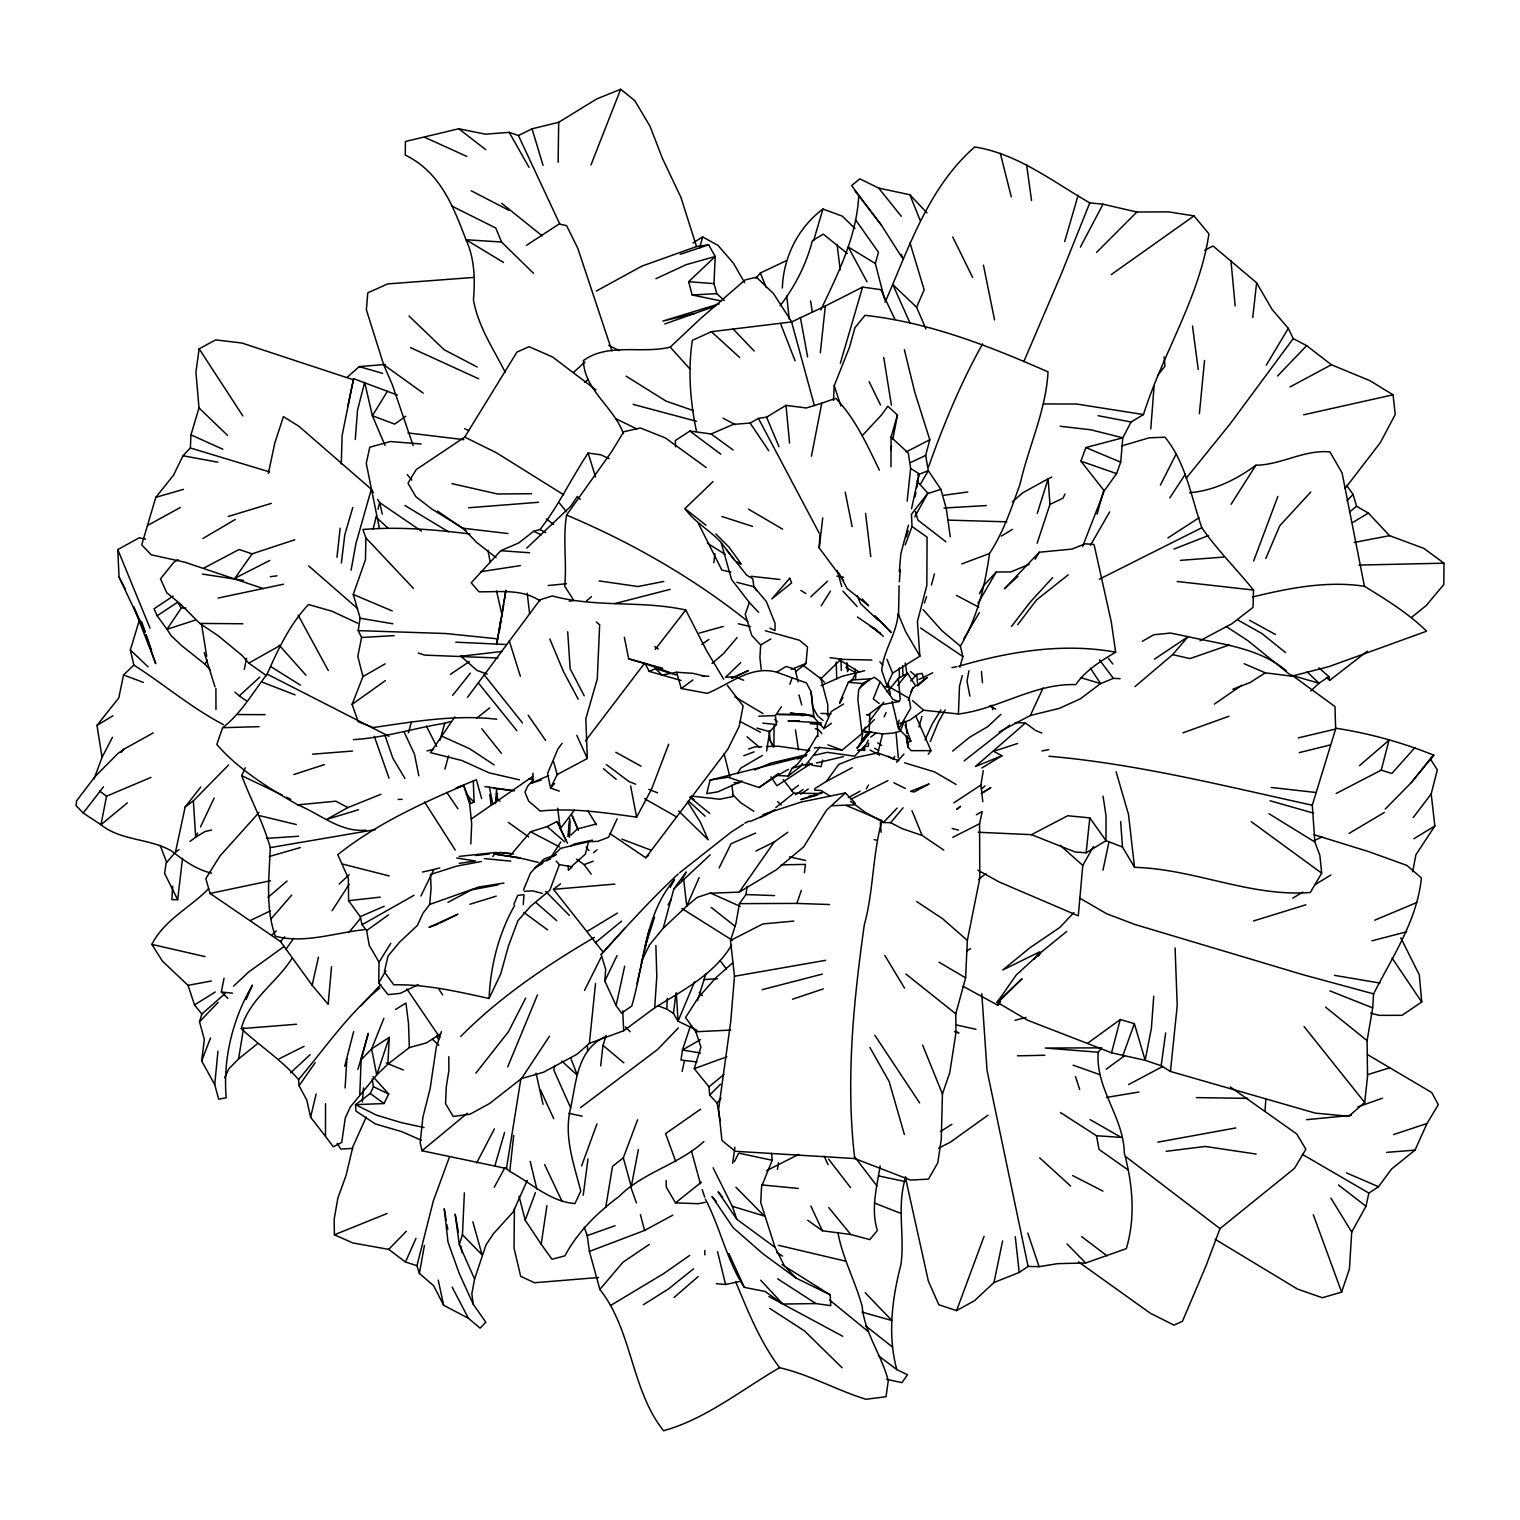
<?xml version="1.0" encoding="UTF-8"?>
<svg xmlns="http://www.w3.org/2000/svg" width="1520" height="1520" viewBox="0 0 1520 1520"><rect width="100%" height="100%" fill="white"/><g stroke="black" fill="none" stroke-linecap="round" stroke-linejoin="round"><path stroke-width="1.5" d="M440.306 1034.037L426.417 1042.91L409.336 1047.584L387.866 1064.152L376.713 1074.963L350.284 1107.035L345.268 1118.036L341.734 1142.432L333.317 1146.802L325.489 1136.333L325.527 1103.767M890.967 466.792L891.062 437.095L897.446 415.017L887.851 406.22L881.505 414.96L862.125 435.784M827.697 716.129L827.773 704.615L820.914 678.737L804.156 666.121M1265.02 1110.702L1265.856 1099.188M569.43 834.879L569.544 820.724M558.106 162.26L558.695 122.303L596.619 98.99L620.673 89.262L634.733 100.567L650.009 126.236L662.302 158.08L680.941 197.448L696.54 246.563L708.662 244.815L715.217 256.5L714.001 283.632L716.794 293.626L724.318 300.561M774.098 725.705L773.87 746.966L770.241 740.506L769.196 730.968M1346.587 485.279L1353.066 494.437L1356.581 506.255L1368.361 513.076L1389.565 535.667L1423.898 548.397L1444 563.198L1443.791 584.554L1426.197 605.549L1411.814 617.158M898.548 615.543L899.08 585.751M912.646 700.701L923.59 710.201L958.417 714.001L959.481 686.299L962.293 675.64M418.247 984.58L400.254 993.358L388.037 994.631L378.746 982.908L379.05 962.198L390.754 943.312M840.978 659.452L841.32 670.51M569.468 837.33L569.753 818.71L567.891 836.589M469.965 533.995C434.625 529.549 398.373 526.509 362.9 529.511L365.883 537.909L365.484 559.569L353.248 594.453L360.145 618.222L358.207 630.629L361.589 637.469L357.808 656.355L362.957 676.59L352.089 704.349L358.169 721.715L373.312 727.548C414.181 721.601 455.373 714.362 496.793 719.245M976.296 814.834L982.186 811.49L979.583 823.726L979.773 878.37L967.347 940.405L965.618 977.854L955.776 1013.802L956.004 1032.498L949.791 1072.531L942.438 1093.982L941.279 1139.107L937.802 1162.781L928.473 1179.121L910.556 1180.09L854.715 1158.544L735.262 1151.286L721.943 1140.456L718.618 1109.068L730.759 1021.364L734.483 976.258L730.512 940.481L735.832 923.932L739.442 903.64L745.94 894.558L747.156 886.369M533.045 773.129L532.836 780.444L527.706 786.068L524.951 792.148L528.637 801.04L540.208 811.053C572.451 807.671 604.732 812.706 636.614 817.171L651.529 789.203L668.686 744.268M1121.741 445.911L1149.31 437.779L1165.061 437.247C1186.056 463.182 1191.186 497.021 1201.807 527.763C1217.349 550.069 1236.463 568.993 1253.506 590.045L1253.05 607.335L1231.998 623.694L1200.078 640.661M341.278 463.999L342.095 435.613L353.59 378.67L397.385 395.029M899.289 571.71L900.885 553.508L908.428 525.236M514.406 1208.514L514.045 1248.148L520.676 1276.306L534.413 1282.747L598.576 1277.503M836.228 662.055L836.703 678.832M359.803 1094.172L361.133 1059.839L368.296 1033.334L357.96 1069.301M470.82 843.885L471.694 823.859L469.699 804.061L463.638 785.384L456.019 788.101L475.266 780.197M696.977 1030.313L678.034 1021.174L673.455 1013.346L666.786 1009.166L667.261 998.355M449.274 1157.499L433.333 1200.876L416.974 1265.704L419.406 1273.437L433.656 1285.749L443.669 1305.281L468.407 1318.277L480.111 1328.138L485.811 1322.21L473.271 1304.293L471.827 1293.786L474.582 1279.023L459.325 1244.69L462.46 1234.734L464.379 1192.877M263.321 588.601L184.775 562.191L151.24 554.819L141.721 544.882L155.8 497.344L173.584 475.114L182.951 455.753L190.361 447.982L190.969 434.891L199.006 407.93L195.928 372.21L199.12 348.802L215.65 339.891L241.927 343.026L352.849 379.601M833.492 400.406L834.214 385.757L849.509 347.225L854.943 327.674L865.032 315.343C929.043 322.316 989.52 346.142 1048.021 371.887C1046.026 410.457 1028.603 446.424 1020.129 483.892C1011.503 507.889 1003.599 532 989.501 553.527C985.017 585.922 977.246 617.69 960.374 646.133L962.882 656.564L959.918 667.166M387.866 1064.152L389.291 1037.381L371.602 1048.876L361.133 1059.839M843.334 580.355L819.204 547.922L819.926 534.394M345.116 1087.94L346.883 1058.737M503.937 883.044L478.534 887.091L429.685 904.457L423.035 913.178L417.335 925.509L399.703 942.02L388.037 955.985L384.332 971.869L393.737 984.808C426.037 984.181 457.729 991.61 489.098 998.488C490.428 966.283 498.598 933.451 514.691 905.426M1066.717 931.475L1041.105 952.28L1016.196 975.042L997.158 1002.326L1027.976 1020.395L1111.557 1052.809L1145.168 1060.314L1161.166 1065.748L1170.457 1071.448L1315.37 1113.134L1348.734 1116.269L1364.694 1102.494L1367.544 1076.312L1367.088 1040.649L1372.693 1007.893L1373.586 993.871C1392.529 956.631 1417.02 920.664 1421.428 877.99L1406.95 865.45L1368.57 851.58L1313.584 834.575M172.691 886.198L171.836 899.631L177.669 899.669L182.533 858.363M712.956 481.669L684.912 508.592C694.621 522.367 709.783 530.119 721.088 542.412L731.538 579.481L749.379 602.509L745.218 614.289L751.773 635.436L760.703 644.955L759.905 657.419L761.216 669.389M1367.449 1054.576L1431.764 1092.557L1438.338 1104.679L1426.995 1123.508L1415.025 1150.089L1391.598 1168.994L1378.488 1186.721L1368.893 1193.086L1365.967 1206.272L1351.736 1232.017L1349.399 1268.972L1341.628 1292.114L1322.305 1297.738L1297.434 1289.036L1215.126 1239.275M1093.526 846.488L1082.772 865.412L1078.288 915.857L999.229 881.999L977.854 870.181M706.135 467.495L665.304 437.893L640.319 427.956L623.751 431.775L611.705 451.573L566.58 515.071C562.666 538.631 566.998 562.419 564.699 586.207L573.211 599.507M448.818 1056.685L448.856 1070.783L446.31 1086.572L445.55 1103.653L453.207 1116.44L470.022 1114.217L489.611 1103.482L521.493 1078.573L543.514 1072.227L576.935 1054.291L589.361 1043.404L623.694 1030.75L654.702 1007.798L656.792 976.524L655.88 945.421M899.346 581.761L900.296 569.525M523.241 904.628L523.963 894.653L517.769 895.413L513.817 904.381M364.287 929.67C335.008 932.786 304.323 943.92 275.348 936.225C265.126 907.573 269.23 877.211 270.275 847.609C263.264 822.491 250.914 799.938 241.699 775.637L245.252 767.809M855.475 679.478L855.969 672.904L864.671 670.681M1153.756 996.132L1151.419 1028.071L1145.168 1060.314L1134.376 1023.644L1120.259 1019.54L1087.788 1043.138M355.281 439.47L357.523 410.172L364.667 382.375L372.362 415.739L385.016 445.398M495.482 803.415L496.489 789.982L497.61 798.893M670.263 887.376L674.557 879.472C644.48 914.508 644.233 963.395 631.807 1005.955L621.566 1013.194L616.075 1005.575L604.808 980.989L605.682 969.494L601.179 954.427C625.879 927.219 651.016 899.118 678.243 873.962M874.399 719.606L863.018 730.93L861.422 741.513M1150.773 428.906L1154.098 385.947M822.738 517.845L819.204 547.922M906.927 735.813L907.953 747.099L911.183 750.671L931.019 750.633L915.743 715.92M362.33 1101.924L363.508 1087.921M1082.582 546.554L1104.261 490.884L1116.573 473.613L1120.715 462.194L1122.767 437.817L1131.089 422.009L1143.477 414.561C1162.724 353.343 1199.394 297.939 1208.932 233.852L1194.017 215.878L1168.481 211.869L1136.865 212.021L1102.988 204.193L1089.783 202.882C1052.79 181.659 1017.963 153.843 974.719 146.965C928.397 187.378 909.055 247.551 885.077 302.233M429.685 904.457L431.072 888.345L430.502 874.475L456.722 866.115L481.365 861.479M331.55 966.701L328.168 1004.34L312.151 985.302L280.554 941.564L210.102 893.456L205.827 878.636L219.868 856.102L258.989 812.497M595.536 983.44L589.361 1043.404M246.145 999.476L252.434 985.112C232.636 1018.685 222.851 1058.927 226.195 1097.782L218.671 1099.188L214.738 1084.653L217.949 1051.156M891.062 437.095L908.295 453.055L910.651 468.464L907.155 501.144M1199.375 413.687L1204.543 360.449M604.561 1037.039C577.087 1050.282 576.384 1081.974 570.646 1107.776C563.502 1136.276 573.838 1163.826 580.773 1191.091L574.959 1203.555C549.803 1201.617 531.05 1182.826 509.77 1171.445L513.684 1135.554M820.306 352.868L825.341 306.033L862.6 287.09L880.84 289.674L894.995 319.504M1031.472 834.67L1075.191 852.017L1086.135 852.796L1089.802 817.893L1067.705 815.746L1031.472 834.67L978.196 832.257M336.965 557.251L340.157 528.219M1252.765 317.49L1256.603 282.777L1213.036 245.993L1204.676 250.23M1170.457 1071.448L1177.221 1005.537L1175.074 947.929M886.407 1379.267L901.911 1382.649L907.535 1374.764L896.819 1369.596C887.452 1335.643 892.031 1298.498 900.923 1264.754C904.97 1235.627 896.42 1205.949 905.711 1177.278M713.83 562.723L714.913 553.546M341.373 562.97L344.774 534.888L352.811 507.376M673.455 1013.346L675.925 993.054M214.738 1084.653L201.647 1060.922L204.345 1039.452L199.5 1021.782L201.818 1014.068L225.093 993.567M782.344 288.04C783.313 257.355 798.209 227.411 822.947 209.038L842.232 216.125L854.943 228.437M804.422 872.689L805.448 864.386L781.166 864.842M499.168 632.206L503.766 604.276M583.224 1195.214L587.993 1158.905M1161.166 1065.748L1165.65 1032.935M732.64 1163.408L734.901 1147.22M880.118 1165.897C876.888 1187.272 870.637 1209.198 877.401 1230.478L869.801 1239.598L850.801 1234.506L822.377 1230.763L807.728 1220.275M504.127 601.939L505.856 590.235L496.736 644.499M703.912 1141.501C678.585 1164.738 643.416 1171.977 618.963 1196.544C597.227 1212.789 577.809 1231.789 564.889 1255.843L551.988 1259.263L541.177 1244.215L546.915 1205.74M777.442 1169.336L778.43 1162.895M766.612 751.013L769.633 731.671L776.454 724.527L775.409 715.559L781.413 706.781M982.813 801.686L980.913 785.061L983.25 770.602M224.675 1077.756L228.779 1068.921L238.583 1058.889L243.656 1027.786M605.701 1207.488L612.522 1166.372L623.314 1157.822L637.621 1119.765M496.679 644.423L500.84 619.362M520.904 1078.535L506.464 1168.595L509.77 1171.445M916.75 487.787L919.106 473.765L910.651 468.464M419.406 1273.437L424.384 1245.488M919.106 473.765L911.544 508.706M879.358 470.079C867.065 444.904 855.475 418.722 835.753 398.316L821.769 403.199L811.433 456.209M351.082 570.209L355.965 543.362L371.336 489.25L299.06 426.379L283.423 416.613L274.778 443.099L268.356 473.48M915.059 496.831L915.914 492.309M890.701 450.528L891.537 446.082M892.81 439.432L897.446 415.017M968.943 670.795L966.986 681.093L969.893 696.141M638.362 1149.614L631.275 1186.721L623.314 1157.822M495.197 803.187L497.458 793.972M1412.612 871.777L1415.937 854.734L1434.842 825.968L1431.194 793.896L1437.331 769.823L1430.624 759.392L1433.778 755.212C1402.485 742.52 1369.406 733.4 1335.947 728.232M150.936 777.404L106.571 796.176L100.966 824.733C121.144 840.94 149.492 838.261 171.456 850.915C183.578 860.187 196.46 869.782 211.622 873.145M637.013 983.63L649.325 929.86L644.936 947.435M227.905 998.412L221.312 992.047L224.048 978.272M697.49 1000.673L705.926 973.712M1002.611 1240.89L993.985 1282.519L974.529 1300.664L956.574 1310.62L938.847 1304.768L928.359 1281.056L905.312 1176.898M139.517 619.704L130.359 649.99L133.912 665.133L123.538 674.956L118.807 697.87L96.995 725.382L102.049 757.34L93.936 779.19M554.762 1065.501L553.812 1070.08L570.646 1107.776M244.264 669.389L246.601 658.236M347.681 406.885L353.59 378.67M1102.988 870.105L1108.992 841.89M177.669 899.669L164.616 873.487L166.155 862.999L175.446 852.264L185.155 807.006L200.773 787.018M820.8 309.966C837.995 273.714 856.995 236.018 858.724 195.13L851.656 185.573L859.826 178.809L878.731 188.119L909.872 194.769L927.01 212.914M616.075 1005.575L624.701 966.093M312.151 985.302L318.459 957.049M682.119 1071.41L684.532 1060.542M829.996 796.024L821.009 790.514L814.625 790.096L814.853 788.595L826.253 781.47L838.793 764.389L856.482 757.34L877.914 752.932L882.607 733.78M325.489 1136.333L310.612 1117.276L316.103 1094.058M822.643 760.038L821.085 766.688L812.421 765.282L808.754 762.812M373.141 529.074L376.39 515.85M378.005 509.238L379.639 502.626L377.625 499.377M806.151 755.934L710.087 780.064L706.705 793.668L717.858 791.825L742.235 780.976M344.717 1066.299L353.685 1031.491M617.158 818.786L608.589 837.216L597.759 841.377L588.582 841.681L585.352 854.164L571.292 866.685L559.398 864.652L556.187 861.099M1336.156 793.478L1381.243 770.127L1389.014 740.202L1359.45 765.681M1111.557 1052.809L1120.259 1019.54M950.247 536.826L946.333 508.744L940.842 489.288L928.302 470.668L925.661 455.43L929.803 439.774L914.869 392.578L904.343 349.638M699.599 248.102L702.62 236.892L718.067 245.461L733.533 263.359L744.667 282.72M641.307 961.799L649.477 944.965L663.176 928.283L673.835 888.972L686.204 871.986L681.682 880.213M931.418 585.048L934.458 573.857M408.424 732.83L411.388 722.114M1097.098 514.235L1103.862 489.687M440.059 740.069L444.714 723.254L450.585 721.487M444.885 769.158L448.571 755.877M1120.639 821.522L1122.482 847.02L1134.528 867.35C1194.321 868.851 1250.01 897.161 1310.297 892.487L1321.678 873.164L1319.873 855.342L1314.838 841.985L1312.292 805.22L1335.643 729.03L1334.978 706.572L1291.601 674.918M1078.136 195.225L1064.703 241.509M504.602 1132.4L494.817 1166.03L421.971 1150.754L420.166 1142.679L422.883 1117.333L430.179 1088.377L436.259 1047.299L441.427 1031.529M884.773 299.934L875.33 263.492L878.503 252.301L855.494 219.716M918.973 726.978L921.937 716.49M862.6 287.09L840.332 363.223M310.612 1117.276L306.774 1100.043L299.06 1085.736L298.547 1079.561C281.732 1059.953 260.072 1046.368 241.3 1028.641C248.615 999.799 276.317 983.022 291.783 958.721M813.58 240.749L822.947 209.038M906.319 536.921L908.162 530.803M474.582 1279.023L486.02 1244.823L493.487 1233.632L513.209 1211.915L527.231 1180.413M720.1 1120.696L717.098 1103.064L709.707 1095.122L708.985 1086.819L694.241 1068.674L700.91 1046.995L695.837 1031.757L685.52 1017.526L698.402 997.5L715.882 977.759L732.545 962.958M606.138 1035.31L602.927 1045.551L600.685 1065.881M1037.248 513.418L1048.135 478.819L1051.878 477.014M645.62 945.288L654.531 917.225M905.198 544.996L912.019 526.528L911.468 514.292L927.846 493.164L916.864 480.985M1037.134 543.248L1049.959 504.45L1048.135 478.819L1022.865 492.708L1012.358 501.885M690.346 1026.266L682.442 1050.035L681.017 1060.048L696.996 1061.986M389.291 1037.381L376.713 1074.963L371.602 1048.876L383.876 1018.438M928.53 466.868C943.616 424.688 960.64 382.945 982.642 343.862M357.732 623.219L331.93 611.211L308.484 604.523C289.731 624.397 278.084 649.382 267.121 674.12C252.909 692.36 241.3 713.393 222.604 727.7L216.809 744.439C238.887 769.937 268.755 788.063 297.806 804.878C320.302 813.979 340.214 832.523 366.016 830.186M739.442 903.64L796.841 903.412L801.325 890.435M789.887 684.228L792.129 677.825M924.407 602.908L926.63 596.695M1122.729 1056.02L1134.376 1023.644M1104.261 490.884L1080.929 461.168L1085.85 447.545L1122.767 437.817L1090.695 429.761L1060.143 426.265M1253.639 560.994L1277.864 496.413M581.609 1165.897L596.961 1123.888M956.574 1310.62L984.067 1236.349M559.398 864.652L549.708 890.454L530.746 906.11L517.997 920.55L508.44 945.991L500.745 973.826L489.098 998.488M541.177 1244.215L525.198 1220.18L535.42 1192.611M908.276 700.131L912.779 688.123L927.352 677.407L917.548 685.957M620.673 89.262L590.957 164.92M201.647 1060.922L210.539 1037.97M694.64 981.73L678.034 1021.174L676.343 993.149M1089.783 202.882L1061.435 273.638L1023.777 361.722M1230.364 1086.99L1296.769 1133.996L1305.87 1149.272L1294.489 1168.348L1220.009 1228.597L1205.949 1266.008L1182.503 1321.222L1174.029 1325.136L1150.26 1313.204L1078.497 1261.866M507.718 1066.85L537.491 994.859M814.245 747.973L819.641 747.441L842.137 750.101L862.087 733.495L857.869 699.77L858.667 689.928L862.543 683.506L874.323 677.236L880.194 681.682L873.297 698.858L879.13 703.475M771.552 1153.319L772.179 1160.273L761.577 1186.607L760.741 1202.548L775.067 1247.407L784.453 1265.989L795.929 1277.978L830.186 1294.85L830.756 1305.661L815.974 1303.571L782.838 1304.046L765.092 1291.487L744.344 1287.345C726.826 1260.897 720.271 1227.419 705.318 1199.033M863.018 730.93L882.075 733.875L892.05 733.248L900.182 731.291L904.324 721.164M930.278 741.532L938.524 721.772L945.174 709.935M868.167 740.183L866.59 743.926L854.601 756.162L827.279 752.343L814.283 755.25M1265.78 558.524L1279.726 525.825L1310.753 492.024M839.724 702.373L848.35 682.29L851.713 679.991L870.39 678.851L859.465 688.18M415.986 1238.325L405.498 1262.018L416.974 1265.704M699.143 877.515L686.755 906.11L663.176 928.283M925.946 328.985L916.598 307.23L924.16 289.826L909.986 242.839M925.091 739.879L932.292 723.843L940.918 709.935M366.206 1117.162L352.906 1146.612L346.085 1175.359L337.877 1198.026L334.153 1219.401L334.381 1234.81L352.906 1242.961L388.702 1249.383L405.498 1262.018M884.146 716.832L886.065 712.614M1064.95 494.038L1063.069 498.142L1049.959 504.45M912.019 526.528L927.086 537.149L926.82 585.485L917.415 621.509L919.866 656.165L892.62 673.132L886.92 685.539L909.15 698.307L910.708 708.149L898.605 728.973L910.29 740.012L910.822 741.19L908.333 742.235M999.229 731.88L1030.351 715.502L1043.119 687.914M197.619 833.055L195.681 837.159L190 841.434M200.545 826.88L214.13 798.057M400.064 1131.165L375.307 1123.926L355.927 1111.063L355.547 1104.66L370.234 1093.507L373.464 1086.724L372.172 1078.877M900.182 731.291L897.427 724.147L899.327 720.138M604.808 980.989L617.063 955.624M424.042 1127.555L401.413 1122.653L376.295 1115.072L355.547 1104.66L384.028 1103.539L388.683 1094.02L373.084 1076.673M420.869 896.04L433.922 869.497L439.793 867.901M596.334 622.06L599.659 624.777L597.284 678.965L585.827 718.751L587.328 758.499L557.194 774.573L550.582 788.025L559.284 791.122M719.15 867.863L731.044 843.733L755.573 833.074M584.554 990.337L601.141 957.163M911.012 691.657L912.779 688.123M723.672 679.193L706.705 650.883L685.748 610.014C641.763 600.229 595.973 607.905 552.292 595.916L540.094 599.754L467.457 697.433M734.35 1161.679L738.435 1153.604M1160.349 485.165L1176.347 453.682M525.654 998.108L508.459 1031.738L475.893 1073.12M494.361 1128.923L476.634 1163.009M102.049 757.34L112.499 737.238M710.087 780.064L728.004 777.252L759.069 787.512L777.48 775.485L788.063 776.055L792.167 768.151L797.43 764.275L809.514 748.695L807.025 752.495L817.095 735.661M540.17 600.932C521.797 588.677 499.719 592.04 478.952 591.812L471.181 582.768L500.783 550.696L518.643 543.001L533.634 531.297L539.999 529.549C558.676 505.666 571.33 478.268 588.126 453.055L600.723 454.803L609.14 458.603M523.469 890.093L530.385 873.259L534.983 867.996L544.046 859.028L556.111 854.62L552.653 856.843M1080.397 247.095L1102.988 204.193M839.705 703.513L842.954 697.376M851.637 681.055L855.969 672.904L842.384 676.191L821.085 685.691M979.412 593.636L983.858 585.352L996.208 572.033L1010.819 571.919L1029.192 564.319M494.228 1187.253L504.906 1167.645M668.116 904.913L671.517 898.738M927.846 493.164L914.793 516.895M210.52 670.13L204.953 664.202L207.271 660.06M454.822 716.965L430.445 752.628L461.833 760.494L489.212 772.863L519.403 779.836M996.208 572.033L978.006 603.326M1090.429 545.357L1109.619 511.917M920.113 484.747L928.302 470.668L917.434 474.962M1256.603 282.777L1272.145 309.529L1288.295 328.358L1266.236 365.256M378.746 982.908L385.909 970.748M866.324 788.842L868.604 785.004M963.775 638.875L979.355 612.636M1035.101 559.208L1039.281 552.235L1071.885 549.1L1085.166 543.799L1094.058 544.521L1111.253 621.718L1115.642 652.175C1100.936 661.01 1085.698 670.244 1075.761 684.627C1034.341 683.145 998.735 709.08 958.417 714.001M387.372 391.324L372.362 415.739L394.668 424.118L405.745 416.271M727.301 685.273L743.147 705.964L739.157 726.465L727.7 749.436L645.734 857.774L609.843 833.492M496.033 557.555L476.615 542.374L462.859 528.2L431.737 508.934L415.872 496.717L408.006 483.17L416.252 469.547L464.721 437.114L516.952 352.07L529.093 346.693L552.672 357.048L595.935 389.88M492.784 856.634L494.418 853.993L520.03 858.002L494.418 853.993M737.352 773.661L740.791 768.132L762.356 755.478M560.728 842.042L549.917 858.857M894.767 756.276L893.038 759.031L888.003 756.086M821.161 605.853L830.49 591.071M1231.067 504.26L1255.919 465.234C1281.664 464.816 1304.407 449.369 1329.924 451.934L1342.065 472.872L1364.447 586.283C1386.24 599.659 1408.204 613.206 1426.596 631.199L1328.822 666.653L1291.81 676.172L1265.267 672.828L1244.139 663.708M332.12 910.708L349.125 884.355M201.818 1014.068L194.522 1004.91L188.024 985.359L162.374 961.058L151.886 944.395C164.274 919.695 190.114 907.82 208.62 888.649M780.121 305.729C795.055 286.273 806.227 264.518 812.345 240.749L823.27 234.156L847.362 253.555M1169.792 497.876L1185.296 474.259M521.493 1078.573L549.518 1036.184M185.896 607.962L181.336 607.981L166.991 629.299L171.304 635.835L181.146 645.202L204.953 664.202M863.037 730.759L865.507 727.073M869.231 721.582L883.671 702.221M1038.464 956.08L1041.067 952.28M299.06 1085.736L315.229 1062.594M862.657 739.727L866.362 734.388M866.305 735.148L857.679 747.536L868.3 733.97L856.976 748.22L870.922 731.766M710.239 854.81L683.677 879.605L686.755 906.11L697.167 897.427L709.878 893.228L739.214 892.145L774.269 841.966L787.816 832.219M294.804 539.771L252.073 553.869L234.954 578.227L269.724 560.462M802.484 763.344L799.976 766.916L788.063 776.055M285.931 949.259L293.721 938.334M1288.295 328.358L1293.235 338.58L1230.117 423.909L1186.17 478.268M127.357 802.921L100.966 824.733L83.22 812.991L103.474 786.847M1034.303 959.044L1039.623 951.881L1002.782 969.988L1030.047 947.682L1059.839 927.447L1073.842 912.589M562.115 743.356L557.954 748.904L547.542 773.566L550.582 788.025L554.572 783.522M1345.067 488.528L1380.407 442.51L1395.227 414.504L1393.061 394.82L1369.995 380.703L1331.387 364.762L1306.649 345.648L1293.235 338.58M585.447 740.943L644.423 663.48M1017.64 624.758L1036.564 599.906L1068.218 574.845M1413.239 817.532L1431.194 793.896M567.53 843.22L560.253 828.742L574.389 810.198M731.538 945.193C713.982 974.624 682.879 990.242 654.702 1007.798M655.158 649.477L685.748 610.014M1011.465 626.43L1030.389 601.92L1052.619 577.638M928.226 754.186L931.019 750.633M819.641 747.441L806.398 764.218L792.167 768.151M1157.575 375.459L1164.947 366.187L1164.168 356.877M452.618 695.362L470.383 673.113M1385.252 809.02L1411.301 782.61L1431.593 757.188M1098.219 1052.22L1101.734 1047.85L1045.247 1048.04L1098.219 1052.22C1095.236 1088.567 1123.66 1116.972 1124.325 1153.11C1132.685 1184.194 1135.668 1217.539 1126.301 1248.661L1085.698 1262.987L1057.578 1263.652L1039.072 1266.673L1028.09 1266.426L1019.217 1272.449L993.985 1282.519M298.547 1079.561C324.919 1048.458 348.08 1014.049 379.848 987.962M717.098 1103.064L721.031 1098.219M897.693 685.33L907.573 673.265L915.344 685.463M887.072 692.151L898.358 678.414L907.573 673.265M1411.301 782.61L1433.778 755.212M348.84 932.482L360.62 918.232M755.934 278.312L760.361 272.973L785.821 260.927M560.101 826.158L556.966 821.503L547.124 826.595L530.518 831.782L510.321 855.475M962.977 986.252L997.652 1005.176L1000.578 1001.661M867.958 715.122L881.543 704.729L898.662 701.556L900.239 699.675L898.358 678.414M850.592 801.306L864.918 812.098L883.348 822.548L890.644 822.662L903.089 807.804M737.029 637.64L723.577 653.543L712.006 663.48M837.919 1232.473C842.574 1258.294 855.285 1281.075 862.144 1306.307C864.557 1333.268 881.752 1355.023 888.269 1380.787L886.008 1396.709L865.982 1399.293C836.57 1390.173 809.723 1374.669 779.608 1367.696C741.665 1389.622 706.173 1418.882 663.556 1430.738C630.895 1389.66 632.491 1330.627 599.868 1289.473L622.896 1262.284L649.268 1244.424M678.395 1027.9L657.533 1049.522L580.564 1107.605M1134.984 686.603L1172.642 654.645L1188.051 636.671C1221.624 644.347 1258.674 647.672 1286.091 670.605M280.554 941.564L284.639 936.833M270.883 919.144L291.707 895.071M858.686 750.158L861.897 750.253L865.108 746.605L868.3 746.244L868.718 743.128M121.125 752.438L124.146 749.037L153.178 732.925M1414.93 747.612L1391.826 773.509L1381.243 770.127M625.024 928.131L601.179 954.427M910.746 681.055L916.883 674.272L922.089 673.398L923.875 678.832M896.553 762.223L903.982 754.053M360.772 1005.974L380.874 984.371M1039.281 552.235L1004.511 588.715L1017.906 576.46M1277.579 375.991L1306.649 345.648M199.5 1021.782L218.101 1002.421M883.348 822.548L897.123 808.127M803.814 665.646L806.056 663.328L807.5 646.931L799.501 640.262L765.377 630.762M406.353 1231.276L388.702 1249.383M1346.929 500.783L1353.066 494.437M185.155 807.006L193.363 800.831L228.589 764.978M1096.566 252.396L1136.865 212.021M709.707 1095.122L720.575 1084.197M233.567 986.157L248.615 972.04L284.221 946.39M552.539 856.349L560.614 848.35L588.582 841.681M997.785 1002.63L1022.029 978.709L997.158 1002.326L999.343 1003.846L997.652 1005.176M840.978 659.262L820.914 678.737M460.674 1036.507C499.966 996.873 546.44 965.542 594.358 937.365M725.477 677.407L740.639 662.72M571.007 834.993L577.581 828.742M673.835 888.972L683.677 879.605M721.335 301.017L692.17 294.994L688.636 281.694L715.217 256.5L686.109 264.689L655.918 278.711M310.099 1054.69L290.567 1072.854M1041.77 733.039L1035.557 730.417L1025.411 723.045L975.365 766.536L1001.927 755.744L993.643 751.317L1017.621 743.489M1310.658 691.049L1318.999 683.221L1328.917 676.647L1318.923 667.869M339.207 884.032L349.163 874.76M1000.882 714.381L987.639 726.731L969.798 737.124L952.679 751.089M810.806 596.828L827.602 581.191M623.333 433.542C613.985 407.018 584.231 390.165 583.395 360.582C608.494 342.38 641.573 354.217 670.206 347.111L700.169 318.915L745.161 279.908L756.409 277.191L773.49 293.569L792.072 322.373M526.794 548.093L570.646 506.407L577.353 496.47L580.222 499.358M234.859 692.113L239.305 695.856L259.73 677.198M997.158 1002.326L1002.307 997.614M573.192 372.704L584.972 362.007M271.434 935.389L276.336 930.943M981.445 789.051L984.979 785.897M347.358 377.169L359.214 366.605L385.244 364.458M586.207 601.274L591.413 596.676M1009.603 725.192L964.117 760.912M674.044 1297.529L698.174 1276.572M267.957 897.408L287.09 881.03M421.971 1150.754L467.286 1113.248M957.125 809.324L960.488 806.455M584.706 382.356L588.316 379.297M679.706 872.708L731.234 832.067L743.356 824.334M621.642 921.12L595.536 942.571L602.49 951.368M645.734 857.774L648.736 855.266M593.56 852.701L597.018 849.832M708.985 1086.819L723.976 1074.45M1349.399 512.145L1356.581 506.255M855.342 803.32L845.405 792.946L826.595 810.065L803.662 846.868L776.264 869.82L739.214 892.145M238.583 1058.889L257.184 1043.955M693.462 1268.877L668.42 1289.017L643.264 1304.768M821.655 793.516L793.801 793.193L775.77 807.614M666.178 1180.584L666.311 1187.253L675.526 1202.871L701.423 1182.123M795.397 671.897L806.018 663.423L791.331 669.446M476.919 718.01L489.763 707.845M1367.278 651.187L1329.715 680.352L1326.352 677.445M595.536 942.571L553.508 889.333L560.5 883.823M978.5 879.453L985.91 873.658M956.707 809.134L960.279 806.36M572.204 866.799L568.404 870.371L568.195 865.849M700.644 1109.163L665.589 1133.635L675.792 1161.641M798.494 785.327L791.312 790.704M175.446 852.264L179.037 849.604M870.637 737.067L875.729 733.324M624.34 637.26L628.672 658.825L645.202 663.708L649.211 671.365L655.576 668.667L661.941 675.089L676.609 672.258L681.264 688.522L692.911 679.953M379.05 962.198L369.246 945.383L366.643 930.563L388.569 914.831M778.487 773.452L759.069 787.512M1106.161 1069.187L1124.743 1055.716M923.59 710.201L909.701 720.233L897.427 724.147M124.146 749.037L117.838 753.578L94.981 776.644L76.57 800.85L76 805.6L83.22 812.991M1194.017 215.878L1111.234 274.588M352.089 704.349L385.32 680.637M701.803 644.461L708.871 639.426M471.257 819.052L532.646 776.473M831.402 723.349L823.555 728.84L831.25 711.569L843.638 703.969M803.016 789.621L795.549 794.732M689.7 1255.425L663.974 1273.418L611.382 1305.015M808.317 788.994L800.66 794.2M987.981 1115.224L950.38 1142.147L938.581 1148.208M770.83 638.989L760.703 644.955M526.452 245.328L559.056 224.029L566.58 225.644L577.695 248.026L611.971 350.987M1214.385 704.102L1241.745 685.254M1255.919 465.234C1236.615 479.408 1213.625 490.941 1189.495 492.708M450.357 674.386L469.509 661.466M1400.794 937.84L1419.319 974.928L1421.732 1002.003L1402.01 1015.322L1379.286 1015.36L1370.622 1013.156M1154.478 659.167L1188.051 636.671L1170.571 633.061L1153.851 634.733L1142.318 641.288M195.149 620.16L166.991 629.299L157.168 615.771L177.612 602.243L181.336 607.981M1198.995 517.769L1167.93 537.909M953.857 802.845L980.913 785.061M733.172 449.996L711.132 433.979L689.852 431.053L675.241 440.61L675.64 446.842M1265.267 672.828L1250.067 682.575L1232.834 689.244M215.251 992.009L194.522 1004.91M809.951 764.218L776.91 785.783L770.963 776.739M940.519 1131.526L951.862 1124.306M983.117 792.566L990.85 787.645L981.198 793.345M693.006 242.991L702.62 236.892M966.72 951.026L970.596 948.594M681.264 688.522L707.332 693.348C729.695 684.171 750.975 665.019 776.758 672.201L786.03 666.463L795.112 669.275L798.114 681.834M542.773 863.208L534.983 867.996L543.97 861.308L550.582 858.42L546.668 860.814M395.523 1009.451L405.916 1003.048L408.5 1023.359L409.336 1047.584M617.405 913.083L587.233 931.399M173.185 596.068L154.052 608.779L157.168 615.771M981.844 768.018L1001.927 755.744M1001.338 536.123L1012.339 529.416M1086.135 852.796L1106.028 840.674L1122.482 847.02M1413.885 838.755L1434.842 825.968M711.132 433.979L733.362 424.365L750.139 423.092L758.423 418.38L766.574 417.164L785.992 405.365L806.322 407.987L821.769 403.199M1292.798 898.149L1302.811 892.069M1314.838 884.773L1330.855 875.045M788.443 769.31L777.48 775.485M96.995 725.382L112.898 715.806M1353.104 522.272L1368.361 513.076M1349.095 833.416L1384.416 812.402M202.901 538.498L235.201 519.498M279.889 645.62L248.767 663.119L242.06 655.443L218.272 635.816L199.747 623.409L180.633 604.181L166.725 592.667L160.493 578.816L174.04 562.039L178.106 559.702M366.643 930.563L362.083 924.711L413.991 895.299M852.188 767.676L826.253 781.47M700.53 1039.566L682.442 1050.035L700.568 1052.999M362.957 676.59L385.111 663.86M749.949 821.541L766.27 814.701M381.045 794.238L347.871 807.595L326.553 819.413L358.53 809.761M145.92 635.075L155.705 663.613L133.646 606.67L145.103 632.358L119.035 577.049L117.781 549.594L139.118 537.833L145.616 539.106M473.309 781.109L474.088 802.047L470.896 803.491L463.638 785.384C419.729 804.118 375.212 824.847 337.782 854.658L348.384 878.427L348.574 900.695L360.202 916.636L362.083 924.711M148.352 525.027L180.196 507.566M769.595 812.763L774.991 809.818L767.372 813.694M848.312 797.62L860.092 791.179M1290.062 386.916L1331.387 364.762M599.868 1289.473L589.418 1251.416L644.575 1230.44L672.79 1215.164M1128.638 1084.558L1162.838 1066.375M596.391 291.023L641.915 266.095L696.54 246.563M203.68 568.214L239.096 549.461L252.073 553.869M1201.807 527.763L1099.321 579.196M447.982 902.329L471.656 889.827L498.066 884.868M570.589 846.051L574.693 843.885L592.42 840.142M766.441 1170.723L798.722 1154.402M906.148 451.915L929.803 439.774M730.512 940.481L762.907 923.932L793.839 921.082M952.831 837.33L979.583 823.726M304.076 1046.33L279.243 1058.756M887.965 780.634L851.143 799.083M696.483 431.376C690.232 401.66 687.857 370.424 692.322 340.366L711.398 331.702L791.578 321.936L825.341 306.033M440.078 923.001L457.881 914.166L428.982 927.371L438.102 923.989M744.838 823.194L749.113 821.066M505.267 372.305C493.354 348.802 477.983 326.173 473.442 299.744C475.171 279.433 474.658 258.59 466.013 239.742C452.998 205.675 440.002 172.026 405.251 155.078L405.422 141.474L458.774 128.763L485.374 134.159L509.219 132.373L518.415 135.508L532.057 128.82L558.695 122.303M755.934 851.01L774.269 841.966M918.973 679.459L932.748 672.79M250.686 920.322L270.389 910.86M910.651 462.479L925.661 455.43M762.071 816.411L760 817.361L770.545 812.535M1313.622 840.807L1322.229 836.931M548.606 775.637L530.67 783.389L541.253 780.026M384.218 906.281L360.202 916.636M754.623 769.975L770.735 763.116L806.854 754.642M334.381 1234.81L387.144 1213.492M1374.688 920.208L1416.849 902.5M1120.126 678.642L1113.381 678.376L1100.594 683.582L1080.492 698.744L1059.307 708.377L1030.351 715.502M1173.991 549.062L1208.495 535.553M961.799 563.901L989.501 553.527M743.812 755.706L754.091 751.868M576.574 859.161L584.117 864.595L593.218 861.251M726.826 1056.78L694.241 1068.674M1182.864 732.868L1228.958 716.243M748.619 749.075L754.737 746.89L761.786 746.7M589.418 1251.416L587.214 1235.589L615.106 1225.728M664.848 323.95L715.502 306.09M1357.835 1106.883L1382.383 1098.238M797.487 758.955L803.985 756.694M1229.338 644.955L1189.989 658.578L1172.642 654.645M353.495 739.613C384.693 737.808 414.048 728.118 444.714 723.254M822.434 792.357L800.831 799.615L816.24 795.34M792.528 999.21L823.289 988.893M680.238 254.315L708.662 244.815M1393.593 1134.566L1426.995 1123.508M927.485 493.696L940.842 489.288M763.097 814.511L801.059 802.085L845.405 792.946M293.816 774.535L324.387 764.617M1367.544 1074.678L1389.66 1067.819M577.524 828.894L596.334 823.954M469.946 904.229L496.261 896.135M1253.449 920.987L1305.87 904.799M228.285 516.458L271.282 503.386M269.306 856.501L300.428 847.552M719.15 303.867L662.872 321.081L694.393 313.519M155.8 497.344L183.464 489.364M762.204 989.672L822.396 974.092M699.314 633.08L723.197 626.487M1252.442 596.999C1288.808 588.164 1327.093 580.526 1364.447 586.283M670.244 589.342L614.84 603.573M1014.961 1020.357L1026.019 1017.412M805.486 765.662L812.345 763.838M843.467 756.599L816.487 762.983M1371.838 940.842L1406.665 931.779M1299.239 752.628L1330.456 744.933M211.603 829.996L204.934 831.573L195.681 837.159L193.363 800.831M1298.308 737.865L1335.643 729.03M1393.061 394.82L1303.666 414.789M427.025 750.88L433.447 749.436M422.541 872.024L433.922 869.497M218.196 598.044L283.518 584.212M210.102 893.456L270.427 880.726M496.584 853.461L500.878 852.549L511.955 853.765M716.262 1283.716L725.572 1284.495L739.138 1281.626M705.185 1202.301L698.459 1203.707L675.526 1202.871M958.721 666.254C1009.451 651.51 1062.993 642.561 1115.642 652.175M951.995 667.641L956.897 666.634M663.822 581.419L638.039 586.53L599.127 580.925M1354.187 542.45L1389.565 535.667M270.275 847.609L375.193 829.673M1042.017 750.937L1048.743 749.626M211.356 981.008L188.024 985.359M734.483 976.258L825.569 960.336M1157.822 1142.147L1235.779 1127.954M1106.446 1097.44L1138.898 1092.025M459.154 856.406L496.242 852.397M480.871 571.672L520.41 565.611M459.211 863.398L475.437 860.985L456.703 858.002M808.773 796.29L817.665 795.017M943.559 495.311L967.822 491.967M270.275 576.726L276.982 575.814M1166.201 1151.324L1205.227 1146.441L1256.147 1154.06M461.529 656.146L502.189 651.453M475.722 855.57L489.44 853.917M494.019 853.366L500.878 852.549M569.259 601.141L573.857 600.59M380.247 897.142L348.574 900.695M553.508 889.333L614.84 884.089M548.188 585.523L566.542 583.718M297.806 804.878L335.825 801.192L347.871 807.595M241.3 1028.641L296.476 1024.252M1306.63 1119.67L1351.356 1115.376M473.328 277.457L387.657 283.917L367.764 292.828L366.377 309.814L383.648 364.667L392.445 385.016L413.155 445.607M801.363 715.654L805.942 715.255M866.419 714.761L869.82 714.457L869.136 733.191L864.747 732.184M468.654 507.756L538.574 502.284M1386.696 1152.388L1415.025 1150.089M1180.413 560.367L1223.714 557.061M312.55 754.186L352.602 751.032M986.404 505.552L944.015 508.022M726.997 677.217L734.768 676.666L743.698 680.257M298.566 836.247L266.38 838.394M361.589 637.469L394.193 635.626M703.589 979.602L717.402 978.728M524.419 891.347L532.627 890.872L542.469 893.437M695.837 1031.757L730.759 1030.085M692.17 294.994L716.794 293.626M352.659 1148.379L340.784 1149.044L337.212 1143.344M775.409 715.559L758.822 716.205M806.132 714.229L777.822 714.419L812.345 715.407L790.362 713.165L808.165 715.16L814.549 717.421M832.124 805.714L854.221 804.878M1025.411 723.045L1015.189 722.551M222.604 727.7L259.141 726.655M766.479 746.548L778.221 746.206L809.799 750.671M1444 563.198L1358.975 565.06M1017.469 1055.83L1044.848 1055.26M531.601 493.696L497.572 494L451.915 483.626M398.202 799.387L402.097 799.368M734.027 782.629L739.936 782.61M1043.366 403.978L1076.464 403.997L1143.477 414.561M237.861 714.552L265.107 714.647M199.747 623.409L242.858 623.77M506.464 644.499L455.829 642.2M497.895 658.027L424.498 655.101L418.285 653.011M871.891 660.022L843.619 659.414L829.996 657.685M794.333 720.974L798.988 721.05M1196.354 1097.611L1247.73 1098.352M799.235 721.012L788.025 720.822L821.351 722.893M1006.791 521.835L948.423 520.125M826.519 713.735L831.003 713.83M358.207 630.629L445.588 633.517L497.401 638.818M745.94 894.558L774.554 895.584M796.841 903.412L829.464 904.533M820.952 713.393L829.597 713.735M676.609 672.258L693.139 673.36L703.969 675.982M702.069 675.982L708.814 676.286M533.596 273.391L501.543 242.022L466.013 239.742L503.538 262.447M1060.447 1112.545L1096.471 1135.725L1121.247 1137.416L1090.106 1119.613M500.783 550.696L529.625 552.767M761.786 1184.916L798.38 1188.469M688.636 281.694L714.001 283.632M421.173 443.992L390.393 441.522L369.759 447.241L366.263 463.448L379.354 528.124M848.35 682.29L862.543 683.506M857.584 750.215L859.256 750.367M810.293 723.672L821.218 724.641M221.312 992.047L232.522 993.13M776.454 724.527L762.831 723.14M484.31 858.572L510.815 861.156M1315.826 792.49L1271.309 787.474M502.075 852.815L513.665 854.012M1253.506 590.045L1177.221 581.495M751.203 576.308L779.893 579.462M514.501 790.837L484.861 786.619M463.828 439.66L407.968 432.934M1048.952 756.238C1138.176 764.028 1225.082 786.163 1312.292 805.22M493.886 788.386L512.221 790.552M462.859 528.2L507.946 533.539M861.897 750.253L864.728 750.443L864.823 748.182M202.464 574.085L243.409 580.374M691.391 796.081L719.853 799.216L733.267 796.48L731.899 785.156M1380.065 983.079L1334.427 975.346M392.806 623.77L360.145 618.222M836.931 576.08L843.6 577.239M182.951 455.753L217.778 462.175M528.998 778.81L533.634 779.684M1098.143 415.701L1131.089 422.009M568.936 1113.362L582.198 1116.155M878.389 1175.853L904.609 1181.439M739.081 1153.205L772.179 1160.273M151.886 944.395L205.124 956.612M494.817 1166.03L506.464 1168.595M874.114 839.61L877.23 840.313M778.506 1245.317L845.082 1261.03M789.545 856.881L805.714 860.472M956.84 1025.031L975.935 1029.325M884.393 686.432L888.858 687.458M730.911 572.128L721.829 570.019L698.307 523.298M342.836 864.139L389.158 875.919M738.207 623.751L750.633 626.677M736.877 582.293L753.882 586.739L766.346 601.54L775.086 623.447L775.01 630.534L769.918 628.121M296.305 824.543L260.034 815.765M517.389 857.375L538.156 862.391M633.156 404.377L696.426 421.287M952.242 828.495L958.398 830.091M1373.586 993.871L1303.343 974.814L1134.775 924.445L1106.579 913.691L1079.77 898.168M662.682 668.287L628.672 658.825M1313.622 813.162L1270.074 800.755M757.112 728.118L769.633 731.671M861.897 1312.064L891.936 1320.538L865.184 1292.722M190.361 447.982L269.534 471.903M359.214 366.605L382.622 373.35M1292.456 675.564L1318.999 683.221L1307.048 671.783M649.211 671.365L681.055 680.485M676.02 674.937L655.576 668.667M1080.663 677.635L1100.594 683.582L1090.429 668.268M904.647 762.831L934.515 771.894L956.118 784.472M713.07 1167.797L732.317 1206.272L764.351 1216.057L735.889 1187.234M954.617 1031.548L958.911 1032.897L954.769 1031.51M721.924 516.515L752.514 526.376M669.218 672.239L645.202 663.708M943.787 850.098L922.089 835.43L902.139 828.628L890.644 822.662M693.405 410.628L666.026 401.109L626.164 376.2M1080.929 461.168L1116.573 473.613M123.538 674.956L143.374 682.423M1073.139 1065.178L1099.568 1074.545M898.776 760.703L877.914 752.932M487.217 674.12L477.014 670.434L460.522 655.823M776.758 672.201L806.455 682.993L811.091 691.733L813.979 717.459L822.928 727.453M827.925 744.857L842.137 750.101M262.504 682.252L295.032 694.868M621.927 839.154L650.921 850.136M898.662 701.556L892.848 699.352L880.194 681.682M421.306 1140.19L401.109 1131.393M635.664 784.187L629.09 781.603L606.366 764.541M648.812 789.374L657.59 792.813M657.989 1005.689L666.786 1009.166M1329.905 990.888L1372.693 1007.893M874.532 1203.042L900.391 1213.245M710.182 892.924L740.278 906.414M386.27 1063.031L403.332 1069.966M760.38 732.146L739.955 721.392M566.58 515.071C631.199 542.317 693.044 577.714 747.916 621.452M846.336 805.505L882.018 820.553C872.385 854.734 873.734 890.492 864.31 924.787C853.442 1002.041 845.595 1080.72 854.715 1158.544M392.236 610.945L353.248 594.453M1085.85 447.545L1120.715 462.194M1378.488 1186.721L1346.416 1172.87M222.87 449.236L190.969 434.891M464.721 437.114L496.584 452.865L563.673 494.779M441.427 736.022L469.528 748.657L494.19 764.94M424.973 137.446L466.925 156.446M478.705 378.803L410.609 347.662M533.634 531.297L541.291 534.793M815.309 728.593L819.394 730.474L821.769 733.723M464.702 428.716L468.768 430.616M241.699 775.637L282.302 795.131M893.874 782.8L905.293 788.386M373.464 1086.724L388.683 1094.02M734.882 696.787L762.926 713.545M267.121 674.12L388.911 736.288M615.923 418.741L636.937 429.02M495.976 799.121L499.947 801.097M286.539 797.24L290.776 799.33M451.896 206.112L495.748 227.981L501.543 242.022M608.779 345.306L619.343 350.683M1072.664 1175.587L1102.95 1191.11M842.707 1336.27L768.892 1296.522M471.2 190.76L509.029 210.387M530.518 831.782L559.607 846.925M723.045 418.19L735.205 424.574M477.185 367.023L444.087 349.695L408.994 316.027M956.365 595.346L978.842 607.183M734.901 926.117L711.189 907.383M870.086 750.044L879.548 755.136M845.937 667.375L855.532 672.543M539.999 529.549L545.756 532.684M1249.478 620.255L1275.356 634.429M615.809 752.267L641.041 766.194M1368.893 1193.086L1302.317 1154.326M1238.192 620.198L1262.037 633.612L1285.597 652.631M676.723 817L644.651 798.722M989.729 705.774L995.714 709.156M732.431 940.329L681.758 908.447M874.646 748.239L878.655 750.576M748.486 509.162L782.591 529.131M938.98 962.198L965.618 977.854M859.427 672.106L838.527 659.319M223.326 724.565C191.368 707.883 164.141 684.361 133.912 665.133M404.871 505.476L448.476 531.791M421.458 531.183L379.639 502.626L382.28 514.083M875.33 263.492L848.217 246.962L867.027 281.846M1269.029 813.751L1314.838 841.985M800.85 590.425L805.695 593.446M271.301 666.938L300.333 685.083M707.446 543.229L725.173 554.382M736.991 561.811L740.943 564.281M782.021 1264.602L830.186 1294.85M776.644 1252.366L782.591 1256.147M920.702 628.064L962.882 656.564M777.67 1278.852L815.974 1303.571M769.709 1308.378L804.536 1330.95L842.118 1367.772M1226.07 626.411L1247.806 640.623L1291.81 676.172M753.825 811.3L740.62 802.655L732.374 794.257M690.27 796.879L694.146 799.444M916.75 901.588L942.723 918.821L967.347 940.405M877.705 742.843L881.638 745.503M654.569 646.532L658.236 649.002M857.413 617.025L877.268 630.553M437.456 511.062L465.842 530.556M239.305 695.856L246.886 701.138M248.767 663.119L266.608 675.773M1128.22 1170.039L1099.093 1149.481L1096.471 1135.725M508.326 822.396L528.77 837.007M383.648 364.667L423.168 393.11M870.01 626.012L880.479 633.631L873.981 628.007M370.234 1093.507L384.028 1103.539M1321.678 873.164L1251.283 821.712M684.912 508.592L705.926 525.236M1126.054 1156.853L1220.009 1228.597M523.868 912.456L547.637 929.898M795.929 1277.978L762.907 1253.753L733.172 1227.723L711.987 1196.449L716.471 1201.788M99.522 790.989L106.571 796.176M722.646 1197.209L718.124 1191.775L736.82 1219.287L775.067 1247.407M546.383 518.966L553.66 524.4M689.852 431.053L720.803 454.195M878.446 1355.726L896.819 1369.596M1081.575 1236.558L1106.978 1255.805M1338.493 1184.973L1365.967 1206.272M357.523 608.475L308.674 565.934M458.774 128.763L485.735 149.663M945.934 541.823L917.928 520.106L915.515 511.594M777.556 721.753L774.611 719.435M905.939 974.054L955.776 1013.802M865.602 1325.839L892.563 1347.1M501.733 203.376L542.165 235.828M1325.573 1007.152L1367.088 1040.649M1060.143 845.272L1082.772 865.412M603.364 1045.703L623.865 1062.86M689.89 797.24L709.783 813.466M829.692 1300.094L867.654 1331.064M603.421 768.702L616.17 779.304M960.374 646.133L941.887 630.667L923.02 609.539M910.537 671.517L915.8 675.906M823.08 720.461L817.646 715.882L812.668 707.028L811.091 691.733M747.023 736.782L759.715 747.536M547.124 826.595L564.794 841.89M536.085 902.671L556.795 920.702M878.066 631.693L883.31 636.272M432.459 1039.395L438.843 1045.152M1039.737 1157.898L1070.593 1185.999M711.398 331.702L739.689 357.485M688.446 800.945L705.166 816.221M561.811 1061.093L577.334 1075.267L570.836 1058.205M376.333 517.408L388.037 528.162M130.359 649.99L148.143 666.881M878.123 620.274L860.586 603.668L857.147 595.593M916.598 307.23L892.829 284.62L910.195 323.456M777.594 801.591L781.109 804.954M227.544 435.366L199.006 407.93M699.143 992.37L702.335 995.467M466.298 794.504L474.088 802.047M715.844 533.919L728.973 547.105L740.981 563.635M625.347 1026.855L630.23 1031.757M365.883 537.909L413.459 588.411M545.794 891.48L569.354 915.401M1066.983 1243.892L1085.698 1262.987M670.206 347.111L689.947 368.98M462.46 1234.734L482.087 1254.893L472.872 1221.814M874.893 615.752L891.176 632.51L877.192 617.975M733.191 329.08L754.186 351.025M862.315 599.089L868.623 605.777L847.172 588.601L838.964 573.135M749.379 602.509L758.67 612.427M760.684 1280.201L782.838 1304.046M842.916 591.128L857.185 606.556M879.871 661.808L882.949 665.171M305.976 675.241L279.167 645.126M678.604 810.939L708.187 839.819L700.34 822.149L687.458 801.629M819.926 677.369L824.353 682.347M783.18 779.57L793.801 793.193M407.265 474.582L411.806 480.054M484.101 674.747L522.443 722.874M828.723 1207.564L850.801 1234.506M726.408 549.689L746.662 575.149L752.761 578.74L753.882 586.739L756.542 590.653M478.42 683.012L516.857 730.664M1364.694 1102.494L1304.084 1026.589M586.169 847.134L589 850.63M559.436 503.082L566.409 511.708M878.731 188.119L901.284 216.296M481.783 728.764L501.372 753.274M1108.46 658.483L1112.868 664.012M828.59 1159.133L850.573 1187.614M779.608 1367.696C760.209 1341.894 747.935 1311.418 735.699 1281.702M855.019 190.931L881.467 225.245L901.949 257.412M854.924 1157.195L876.869 1185.885M858.724 195.13L881.467 225.245M720.043 960.564L726.408 968.981M1099.416 659.775L1113.381 678.376M721.088 542.412L734.426 560.158M584.117 864.595L591.166 874.114M1089.802 817.893L1106.028 840.674L1106.009 815.765L1103.045 796.176M528.2 715.274L545.585 740.373M750.139 423.092L768.778 450.775M439.85 1037.476L406.847 988.893M446.88 792.471L457.938 808.792M1392.092 958.056L1421.732 1002.003M919.657 1102.912L874.779 1035.234M439.052 989.482L442.681 994.935M199.12 348.802L242.82 415.872M455.24 850.041L424.498 801.914M371.336 489.25L373.483 492.67M1330.893 1198.102L1351.736 1232.017M588.05 811.11L596.505 824.942M884.811 955.415L904.514 988.114M404.909 778.411L392.844 758.176L385.206 736.079M509.219 132.373L529.017 167.352M869.915 1047.489L889.143 1081.537L904.362 1134.471M819.223 533.197L758.423 418.38M298.167 615.201L328.301 670.586M919.866 656.165L905.578 631.484L898.092 613.7C896.781 633.859 883.31 650.37 881.733 670.453L886.92 685.539L888.383 683.962L890.416 694.583M578.208 699.219L563.331 671.289L549.822 638.989M119.035 577.049L125.381 589.19M452.124 1287.06L468.407 1318.277M584.231 695.799L570.171 668.819L567.682 631.75M436.563 1035.804L438.577 1039.699M426.341 726.047L436.696 746.434M952.698 236.93L972.61 277.381M769.291 738.834L773.129 746.624M869.117 381.653L880.536 405.023M576.783 735.3L587.328 758.499M556.966 821.503L566.257 840.674M544.654 1164.7L562.115 1201.484M518.415 135.508L559.721 223.896M404.358 732.507L414.447 754.053L418.817 775.789M810.901 1206.12L822.377 1230.763M824.087 1156.055L828.077 1164.662M728.859 1253.525L744.344 1287.345M540.531 1089.954L553.736 1118.72M473.271 1304.293L459.249 1273.494L448.02 1242.125L444.22 1208.723L446.196 1220.199M578.094 829.502L571.9 815.1L578.322 830.243M766.574 417.164L778.981 446.671M150.024 628.159L117.781 549.594M886.939 659.376L892.62 673.132M766.27 287.565L760.361 272.973M911.962 810.616L922.089 835.43M922.659 1045.171L942.438 1093.982M780.501 323.494L795.112 360.848M909.872 194.769L920.208 220.514M160.17 845.272L166.649 862.391M1341.628 1292.114L1313.299 1214.708M901.303 254.353L902.937 258.704M630.572 1186.455L636.443 1202.909M389.025 778.164L374.262 736.288M905.084 724.926L910.822 741.19M584.25 1227.21L587.214 1235.589M1039.072 1266.673L1027.786 1233.062M141.645 621.775L145.331 632.377M732.317 1206.272L736.82 1219.287M146.053 634.505L151.525 650.351M837.273 570.399L841.757 586.644M834.214 385.757L840.921 405.954M702.183 1189.571L704.691 1197.133M1075.533 1076.616L1079.675 1089.46M509.257 640.813L520.353 676.248M204.25 652.593L215.004 686.869M543.039 165.281L532.057 128.82M588.126 453.055L595.536 476.995M700.435 1183.776L691.467 1151.134M791.578 321.936L814.435 405.688M729.866 776.796L724.166 753.939M553.565 761.577L557.194 774.573M476.33 779.551L481.65 798.589M1116.098 771.742L1128.505 814.435L1134.528 867.35M798.969 694.925L801.743 704.976M640.414 1214.708L644.575 1230.44M717.535 1251.606L725.572 1284.495M519.061 1196.278L525.198 1220.18M1000.293 153.33L1011.275 196.745M492.784 804.156L489.44 787.132M530.195 1161.432L536.864 1189.077M892.05 701.461L898.605 728.973M636.614 817.171L630.629 786.03M1028.09 1266.426L987.031 1070.403L981.806 993.757M496.565 591.033L502.17 615.752M536.047 1073.234L543.02 1104.299M1328.917 676.647L1329.715 680.352M438.216 1280.125L443.669 1305.281M983.44 265.145L994.574 319.979M845.196 492.081L852.131 526.585M487.958 550.316L490.124 561.792M800.394 317.547L807.614 356.934M991.933 705.166L992.769 709.802M458.413 1232.321L455.164 1214.176L459.325 1244.69M460.845 1245.925L462.061 1252.727M446.994 1224.797L447.792 1229.395M906.053 735.585L907.953 747.099L907.193 737.865M883.747 357.466L891.404 405.194M201.59 624.492L206.701 656.317M905.236 662.967L907.041 674.481M795.435 729.809L798.551 749.93M810.597 300.979L812.326 312.322M1026.57 164.502L1031.567 200.621M854.981 668.952L855.57 673.227M847.552 671.631L846.811 662.663M1192.478 325.888L1198.216 369.455M847.191 664.183L847.989 670.472M489.782 794.485L491.188 805.486M557.688 808.26L560.253 828.742M837.102 244.758L840.218 269.8M865.564 513.38L870.77 556.681M527.212 593.199L529.625 613.871M1019.217 1272.449L1015.265 1236.691M786.714 296.134L789.241 319.105M789.583 443.08L785.992 405.365M981.426 671.555L982.49 682.613M1230.953 260.623L1235.152 305.862M896.116 732.906L898.301 757.891M880.308 822.776L881.163 832.314M905.882 721.715L906.832 733.248M817.171 723.197L817.969 736.535M916.883 674.272L917.396 682.917M622.725 1010.724L623.694 1030.75M587.423 1046.14L587.594 1050.7M902.595 665.741L902.937 675.127M899.27 667.831L899.441 677.198M215.916 688.503L215.973 709.517M704.824 1250.409L704.824 1254.893M789.735 578.265L771.837 598.937L791.616 582.901L789.735 578.265M928.853 784.035L914.261 791.977L910.556 791.331L928.853 784.035M748.353 670.605L731.937 678.167L748.353 670.605"/></g></svg>
